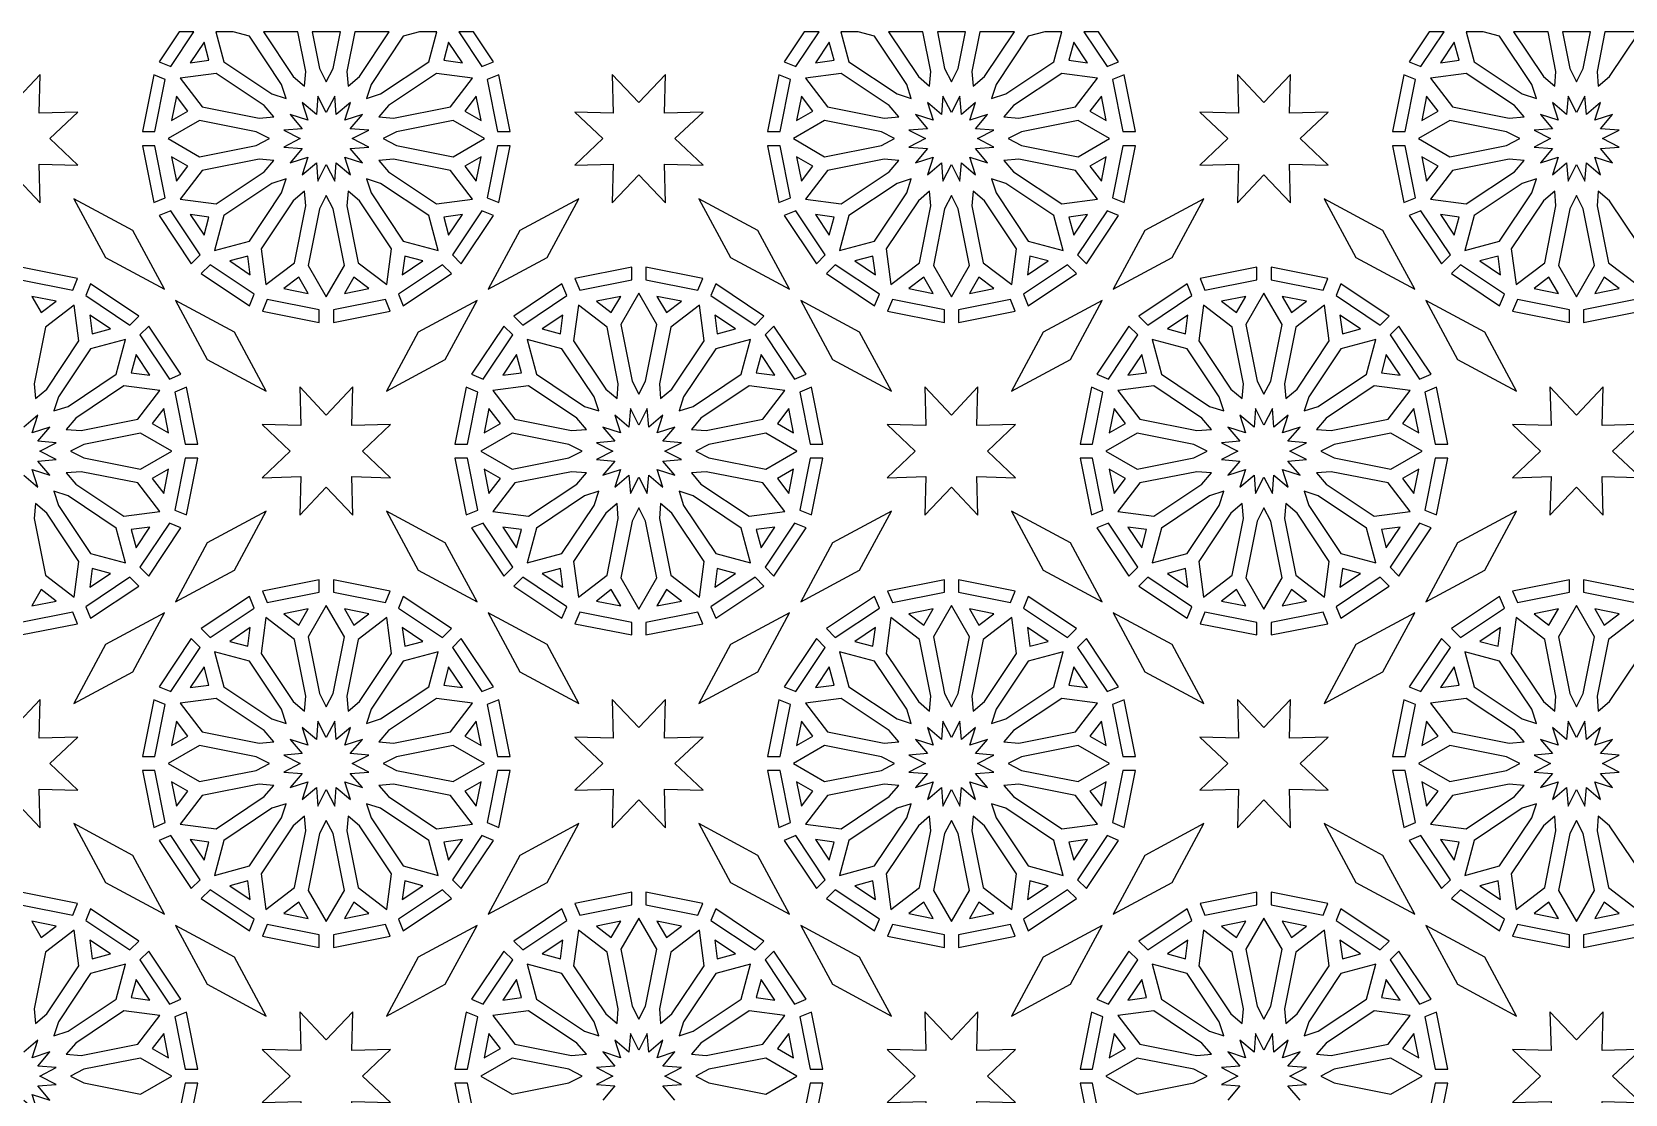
# Model space of a CAD drawing. Header units: millimetres. Extents: x 5 to 1085, y 1055 to 2435.
# Drawn here: x 549.1 to 906, y 2020.9 to 2258.8 of the extents above; entities that cross this region are included whole.
import ezdxf

# ---------------------------------------------------------------- set-up
doc = ezdxf.new("R2010")
doc.units = ezdxf.units.MM
doc.layers.add('CUT', color=1, linetype='CONTINUOUS')

msp = doc.modelspace()

# ---------------------------------------------------------------- linework, layer by layer
at = {"layer": 'CUT'}
for points in [[(582.104, 2258.85), (577.623, 2252.143), (580.223, 2251.066), (585.425, 2258.85)], [(590.338, 2258.85), (592.134, 2252.148), (602.911, 2244.947), (606.073, 2243.927), (605.053, 2247.089), (597.852, 2257.866), (594.18, 2258.85)], [(600.983, 2258.85), (607.673, 2248.838), (610.203, 2246.687), (610.471, 2249.998), (608.71, 2258.85)], [(611.921, 2258.85), (613.561, 2250.613), (615.075, 2247.656), (616.589, 2250.613), (618.229, 2258.85)], [(621.44, 2258.85), (619.679, 2249.998), (619.947, 2246.687), (622.477, 2248.838), (629.167, 2258.85)], [(635.97, 2258.85), (632.298, 2257.866), (625.097, 2247.089), (624.077, 2243.927), (627.239, 2244.947), (638.016, 2252.148), (639.812, 2258.85)], [(644.725, 2258.85), (649.927, 2251.066), (652.527, 2252.143), (648.046, 2258.85)], [(722.104, 2258.85), (717.623, 2252.143), (720.223, 2251.066), (725.425, 2258.85)], [(730.338, 2258.85), (732.134, 2252.148), (742.911, 2244.947), (746.073, 2243.927), (745.053, 2247.089), (737.852, 2257.866), (734.18, 2258.85)], [(740.983, 2258.85), (747.673, 2248.838), (750.203, 2246.687), (750.471, 2249.998), (748.71, 2258.85)], [(751.921, 2258.85), (753.561, 2250.613), (755.075, 2247.656), (756.589, 2250.613), (758.229, 2258.85)], [(761.44, 2258.85), (759.679, 2249.998), (759.947, 2246.687), (762.477, 2248.838), (769.167, 2258.85)], [(775.97, 2258.85), (772.298, 2257.866), (765.097, 2247.089), (764.077, 2243.927), (767.239, 2244.947), (778.016, 2252.148), (779.812, 2258.85)], [(784.725, 2258.85), (789.927, 2251.066), (792.527, 2252.143), (788.046, 2258.85)], [(862.104, 2258.85), (857.623, 2252.143), (860.223, 2251.066), (865.425, 2258.85)], [(870.338, 2258.85), (872.134, 2252.148), (882.911, 2244.947), (886.073, 2243.927), (885.053, 2247.089), (877.852, 2257.866), (874.18, 2258.85)], [(880.983, 2258.85), (887.673, 2248.838), (890.203, 2246.687), (890.471, 2249.998), (888.71, 2258.85)], [(891.921, 2258.85), (893.561, 2250.613), (895.075, 2247.656), (896.589, 2250.613), (898.229, 2258.85)], [(909, 2258.85), (901.44, 2258.85), (899.679, 2249.998), (899.947, 2246.687), (902.477, 2248.838), (909, 2258.6)], [(584.599, 2251.945), (588.779, 2252.495), (587.688, 2256.568)], [(642.462, 2256.568), (641.371, 2252.495), (645.551, 2251.945)], [(724.599, 2251.945), (728.779, 2252.495), (727.688, 2256.568)], [(782.462, 2256.568), (781.371, 2252.495), (785.551, 2251.945)], [(864.599, 2251.945), (868.779, 2252.495), (867.688, 2256.568)], [(539.124, 2249.292), (539.357, 2240.643), (530.708, 2240.876), (536.989, 2234.925), (530.708, 2228.974), (539.357, 2229.207), (539.124, 2220.558), (545.075, 2226.839), (551.026, 2220.558), (550.793, 2229.207), (559.442, 2228.974), (553.161, 2234.925), (559.442, 2240.876), (550.793, 2240.643), (551.026, 2249.292), (545.075, 2243.011)], [(576.418, 2249.233), (573.884, 2236.5), (576.699, 2236.5), (579.017, 2248.155)], [(601.162, 2242.327), (590.384, 2249.529), (582.367, 2248.474), (587.289, 2242.058), (600.002, 2239.529), (603.313, 2239.797)], [(626.837, 2239.797), (630.148, 2239.529), (642.861, 2242.058), (647.783, 2248.474), (639.766, 2249.529), (628.988, 2242.327)], [(651.133, 2248.155), (653.451, 2236.5), (656.266, 2236.5), (653.732, 2249.233)], [(685.075, 2243.011), (679.124, 2249.292), (679.357, 2240.643), (670.708, 2240.876), (676.989, 2234.925), (670.708, 2228.974), (679.357, 2229.207), (679.124, 2220.558), (685.075, 2226.839), (691.026, 2220.558), (690.793, 2229.207), (699.442, 2228.974), (693.161, 2234.925), (699.442, 2240.876), (690.793, 2240.643), (691.026, 2249.292)], [(716.418, 2249.233), (713.884, 2236.5), (716.699, 2236.5), (719.017, 2248.155)], [(741.162, 2242.327), (730.384, 2249.529), (722.367, 2248.474), (727.289, 2242.058), (740.002, 2239.529), (743.313, 2239.797)], [(766.837, 2239.797), (770.148, 2239.529), (782.861, 2242.058), (787.783, 2248.474), (779.766, 2249.529), (768.988, 2242.327)], [(791.133, 2248.155), (793.451, 2236.5), (796.266, 2236.5), (793.732, 2249.233)], [(825.075, 2243.011), (819.124, 2249.292), (819.357, 2240.643), (810.708, 2240.876), (816.989, 2234.925), (810.708, 2228.974), (819.357, 2229.207), (819.124, 2220.558), (825.075, 2226.839), (831.026, 2220.558), (830.793, 2229.207), (839.442, 2228.974), (833.161, 2234.925), (839.442, 2240.876), (830.793, 2240.643), (831.026, 2249.292)], [(856.418, 2249.233), (853.884, 2236.5), (856.699, 2236.5), (859.017, 2248.155)], [(881.162, 2242.327), (870.384, 2249.529), (862.367, 2248.474), (867.289, 2242.058), (880.002, 2239.529), (883.313, 2239.797)], [(580.406, 2238.987), (584.057, 2241.095), (581.49, 2244.44)], [(615.075, 2240.749), (613.182, 2244.443), (612.847, 2240.305), (609.683, 2242.994), (610.957, 2239.043), (607.006, 2240.317), (609.695, 2237.153), (605.557, 2236.818), (609.251, 2234.925), (605.557, 2233.032), (609.695, 2232.697), (607.006, 2229.533), (610.957, 2230.807), (609.683, 2226.856), (612.847, 2229.545), (613.182, 2225.407), (615.075, 2229.101), (616.968, 2225.407), (617.303, 2229.545), (620.467, 2226.856), (619.193, 2230.807), (623.144, 2229.533), (620.455, 2232.697), (624.593, 2233.032), (620.899, 2234.925), (624.593, 2236.818), (620.455, 2237.153), (623.144, 2240.317), (619.193, 2239.043), (620.467, 2242.994), (617.303, 2240.305), (616.968, 2244.443)], [(648.66, 2244.44), (646.093, 2241.095), (649.744, 2238.987)], [(720.406, 2238.987), (724.057, 2241.095), (721.49, 2244.44)], [(755.075, 2240.749), (753.182, 2244.443), (752.847, 2240.305), (749.683, 2242.994), (750.957, 2239.043), (747.006, 2240.317), (749.695, 2237.153), (745.557, 2236.818), (749.251, 2234.925), (745.557, 2233.032), (749.695, 2232.697), (747.006, 2229.533), (750.957, 2230.807), (749.683, 2226.856), (752.847, 2229.545), (753.182, 2225.407), (755.075, 2229.101), (756.968, 2225.407), (757.303, 2229.545), (760.467, 2226.856), (759.193, 2230.807), (763.144, 2229.533), (760.455, 2232.697), (764.593, 2233.032), (760.899, 2234.925), (764.593, 2236.818), (760.455, 2237.153), (763.144, 2240.317), (759.193, 2239.043), (760.467, 2242.994), (757.303, 2240.305), (756.968, 2244.443)], [(788.66, 2244.44), (786.093, 2241.095), (789.744, 2238.987)], [(860.406, 2238.987), (864.057, 2241.095), (861.49, 2244.44)], [(895.075, 2240.749), (893.182, 2244.443), (892.847, 2240.305), (889.683, 2242.994), (890.957, 2239.043), (887.006, 2240.317), (889.695, 2237.153), (885.557, 2236.818), (889.251, 2234.925), (885.557, 2233.032), (889.695, 2232.697), (887.006, 2229.533), (890.957, 2230.807), (889.683, 2226.856), (892.847, 2229.545), (893.182, 2225.407), (895.075, 2229.101), (896.968, 2225.407), (897.303, 2229.545), (900.467, 2226.856), (899.193, 2230.807), (903.144, 2229.533), (900.455, 2232.697), (904.593, 2233.032), (900.899, 2234.925), (904.593, 2236.818), (900.455, 2237.153), (903.144, 2240.317), (899.193, 2239.043), (900.467, 2242.994), (897.303, 2240.305), (896.968, 2244.443)], [(599.387, 2236.439), (586.675, 2238.968), (579.671, 2234.925), (586.675, 2230.882), (599.387, 2233.411), (602.344, 2234.925)], [(630.763, 2233.411), (643.475, 2230.882), (650.479, 2234.925), (643.475, 2238.968), (630.763, 2236.439), (627.806, 2234.925)], [(739.387, 2236.439), (726.675, 2238.968), (719.671, 2234.925), (726.675, 2230.882), (739.387, 2233.411), (742.344, 2234.925)], [(770.763, 2233.411), (783.475, 2230.882), (790.479, 2234.925), (783.475, 2238.968), (770.763, 2236.439), (767.806, 2234.925)], [(879.387, 2236.439), (866.675, 2238.968), (859.671, 2234.925), (866.675, 2230.882), (879.387, 2233.411), (882.344, 2234.925)], [(573.884, 2233.35), (576.418, 2220.617), (579.017, 2221.695), (576.699, 2233.35)], [(581.49, 2225.41), (584.057, 2228.755), (580.406, 2230.863)], [(600.002, 2230.321), (587.289, 2227.792), (582.367, 2221.376), (590.384, 2220.321), (601.162, 2227.523), (603.313, 2230.053)], [(628.988, 2227.523), (639.766, 2220.321), (647.783, 2221.376), (642.861, 2227.792), (630.148, 2230.321), (626.837, 2230.053)], [(648.66, 2225.41), (649.744, 2230.863), (646.093, 2228.755)], [(653.451, 2233.35), (651.133, 2221.695), (653.732, 2220.617), (656.266, 2233.35)], [(713.884, 2233.35), (716.418, 2220.617), (719.017, 2221.695), (716.699, 2233.35)], [(721.49, 2225.41), (724.057, 2228.755), (720.406, 2230.863)], [(740.002, 2230.321), (727.289, 2227.792), (722.367, 2221.376), (730.384, 2220.321), (741.162, 2227.523), (743.313, 2230.053)], [(768.988, 2227.523), (779.766, 2220.321), (787.783, 2221.376), (782.861, 2227.792), (770.148, 2230.321), (766.837, 2230.053)], [(788.66, 2225.41), (789.744, 2230.863), (786.093, 2228.755)], [(793.451, 2233.35), (791.133, 2221.695), (793.732, 2220.617), (796.266, 2233.35)], [(853.884, 2233.35), (856.418, 2220.617), (859.017, 2221.695), (856.699, 2233.35)], [(861.49, 2225.41), (864.057, 2228.755), (860.406, 2230.863)], [(880.002, 2230.321), (867.289, 2227.792), (862.367, 2221.376), (870.384, 2220.321), (881.162, 2227.523), (883.313, 2230.053)], [(602.911, 2224.903), (592.134, 2217.702), (590.041, 2209.891), (597.852, 2211.984), (605.053, 2222.761), (606.073, 2225.923)], [(607.673, 2221.012), (600.471, 2210.234), (601.526, 2202.217), (607.942, 2207.139), (610.471, 2219.852), (610.203, 2223.163)], [(619.679, 2219.852), (622.208, 2207.139), (628.624, 2202.217), (629.679, 2210.234), (622.477, 2221.012), (619.947, 2223.163)], [(625.097, 2222.761), (632.298, 2211.984), (640.109, 2209.891), (638.016, 2217.702), (627.239, 2224.903), (624.077, 2225.923)], [(742.911, 2224.903), (732.134, 2217.702), (730.041, 2209.891), (737.852, 2211.984), (745.053, 2222.761), (746.073, 2225.923)], [(747.673, 2221.012), (740.471, 2210.234), (741.526, 2202.217), (747.942, 2207.139), (750.471, 2219.852), (750.203, 2223.163)], [(759.679, 2219.852), (762.208, 2207.139), (768.624, 2202.217), (769.679, 2210.234), (762.477, 2221.012), (759.947, 2223.163)], [(765.097, 2222.761), (772.298, 2211.984), (780.109, 2209.891), (778.016, 2217.702), (767.239, 2224.903), (764.077, 2225.923)], [(882.911, 2224.903), (872.134, 2217.702), (870.041, 2209.891), (877.852, 2211.984), (885.053, 2222.761), (886.073, 2225.923)], [(887.673, 2221.012), (880.471, 2210.234), (881.526, 2202.217), (887.942, 2207.139), (890.471, 2219.852), (890.203, 2223.163)], [(909, 2211.25), (902.477, 2221.012), (899.947, 2223.163), (899.679, 2219.852), (902.208, 2207.139), (908.624, 2202.217), (909, 2205.077)], [(578.829, 2201.171), (571.724, 2214.369), (558.526, 2221.474), (565.631, 2208.276)], [(613.561, 2219.237), (611.032, 2206.525), (615.075, 2199.521), (619.118, 2206.525), (616.589, 2219.237), (615.075, 2222.194)], [(651.321, 2201.171), (664.519, 2208.276), (671.624, 2221.474), (658.426, 2214.369)], [(718.829, 2201.171), (711.724, 2214.369), (698.526, 2221.474), (705.631, 2208.276)], [(753.561, 2219.237), (751.032, 2206.525), (755.075, 2199.521), (759.118, 2206.525), (756.589, 2219.237), (755.075, 2222.194)], [(791.321, 2201.171), (804.519, 2208.276), (811.624, 2221.474), (798.426, 2214.369)], [(858.829, 2201.171), (851.724, 2214.369), (838.526, 2221.474), (845.631, 2208.276)], [(893.561, 2219.237), (891.032, 2206.525), (895.075, 2199.521), (899.118, 2206.525), (896.589, 2219.237), (895.075, 2222.194)], [(577.623, 2217.707), (584.836, 2206.913), (586.825, 2208.903), (580.223, 2218.784)], [(587.688, 2213.282), (588.779, 2217.355), (584.599, 2217.905)], [(642.462, 2213.282), (645.551, 2217.905), (641.371, 2217.355)], [(649.927, 2218.784), (643.325, 2208.903), (645.314, 2206.913), (652.527, 2217.707)], [(717.623, 2217.707), (724.836, 2206.913), (726.825, 2208.903), (720.223, 2218.784)], [(727.688, 2213.282), (728.779, 2217.355), (724.599, 2217.905)], [(782.462, 2213.282), (785.551, 2217.905), (781.371, 2217.355)], [(789.927, 2218.784), (783.325, 2208.903), (785.314, 2206.913), (792.527, 2217.707)], [(857.623, 2217.707), (864.836, 2206.913), (866.825, 2208.903), (860.223, 2218.784)], [(867.688, 2213.282), (868.779, 2217.355), (864.599, 2217.905)], [(546.65, 2203.301), (558.305, 2200.983), (559.383, 2203.582), (546.65, 2206.116)], [(587.063, 2204.686), (597.857, 2197.473), (598.934, 2200.073), (589.053, 2206.675)], [(598.055, 2204.449), (597.505, 2208.629), (593.432, 2207.538)], [(641.097, 2206.675), (631.216, 2200.073), (632.293, 2197.473), (643.087, 2204.686)], [(632.095, 2204.449), (636.718, 2207.538), (632.645, 2208.629)], [(671.845, 2200.983), (683.5, 2203.301), (683.5, 2206.116), (670.767, 2203.582)], [(686.65, 2203.301), (698.305, 2200.983), (699.383, 2203.582), (686.65, 2206.116)], [(727.063, 2204.686), (737.857, 2197.473), (738.934, 2200.073), (729.053, 2206.675)], [(738.055, 2204.449), (737.505, 2208.629), (733.432, 2207.538)], [(781.097, 2206.675), (771.216, 2200.073), (772.293, 2197.473), (783.087, 2204.686)], [(772.095, 2204.449), (776.718, 2207.538), (772.645, 2208.629)], [(811.845, 2200.983), (823.5, 2203.301), (823.5, 2206.116), (810.767, 2203.582)], [(826.65, 2203.301), (838.305, 2200.983), (839.383, 2203.582), (826.65, 2206.116)], [(867.063, 2204.686), (877.857, 2197.473), (878.934, 2200.073), (869.053, 2206.675)], [(878.055, 2204.449), (877.505, 2208.629), (873.432, 2207.538)], [(561.216, 2199.777), (571.097, 2193.175), (573.087, 2195.164), (562.293, 2202.377)], [(605.56, 2201.34), (611.013, 2200.256), (608.905, 2203.907)], [(619.137, 2200.256), (624.59, 2201.34), (621.245, 2203.907)], [(659.053, 2193.175), (668.934, 2199.777), (667.857, 2202.377), (657.063, 2195.164)], [(701.216, 2199.777), (711.097, 2193.175), (713.087, 2195.164), (702.293, 2202.377)], [(745.56, 2201.34), (751.013, 2200.256), (748.905, 2203.907)], [(759.137, 2200.256), (764.59, 2201.34), (761.245, 2203.907)], [(799.053, 2193.175), (808.934, 2199.777), (807.857, 2202.377), (797.063, 2195.164)], [(841.216, 2199.777), (851.097, 2193.175), (853.087, 2195.164), (842.293, 2202.377)], [(885.56, 2201.34), (891.013, 2200.256), (888.905, 2203.907)], [(899.137, 2200.256), (904.59, 2201.34), (901.245, 2203.907)], [(549.137, 2199.594), (551.245, 2195.943), (554.59, 2198.51)], [(581.321, 2198.679), (588.426, 2185.481), (601.624, 2178.376), (594.519, 2191.574)], [(600.767, 2196.268), (613.5, 2193.734), (613.5, 2196.549), (601.845, 2198.867)], [(616.65, 2193.734), (629.383, 2196.268), (628.305, 2198.867), (616.65, 2196.549)], [(648.829, 2198.679), (635.631, 2191.574), (628.526, 2178.376), (641.724, 2185.481)], [(675.56, 2198.51), (678.905, 2195.943), (681.013, 2199.594)], [(686.589, 2180.613), (689.118, 2193.325), (685.075, 2200.329), (681.032, 2193.325), (683.561, 2180.613), (685.075, 2177.656)], [(689.137, 2199.594), (691.245, 2195.943), (694.59, 2198.51)], [(721.321, 2198.679), (728.426, 2185.481), (741.624, 2178.376), (734.519, 2191.574)], [(740.767, 2196.268), (753.5, 2193.734), (753.5, 2196.549), (741.845, 2198.867)], [(756.65, 2193.734), (769.383, 2196.268), (768.305, 2198.867), (756.65, 2196.549)], [(788.829, 2198.679), (775.631, 2191.574), (768.526, 2178.376), (781.724, 2185.481)], [(815.56, 2198.51), (818.905, 2195.943), (821.013, 2199.594)], [(826.589, 2180.613), (829.118, 2193.325), (825.075, 2200.329), (821.032, 2193.325), (823.561, 2180.613), (825.075, 2177.656)], [(829.137, 2199.594), (831.245, 2195.943), (834.59, 2198.51)], [(861.321, 2198.679), (868.426, 2185.481), (881.624, 2178.376), (874.519, 2191.574)], [(880.767, 2196.268), (893.5, 2193.734), (893.5, 2196.549), (881.845, 2198.867)], [(909, 2197.191), (908.305, 2198.867), (896.65, 2196.549), (896.65, 2193.734), (909, 2196.192)], [(552.477, 2178.838), (559.679, 2189.616), (558.624, 2197.633), (552.208, 2192.711), (549.679, 2179.998), (549.947, 2176.687)], [(562.095, 2195.401), (562.645, 2191.221), (566.718, 2192.312)], [(663.432, 2192.312), (667.505, 2191.221), (668.055, 2195.401)], [(680.471, 2179.998), (677.942, 2192.711), (671.526, 2197.633), (670.471, 2189.616), (677.673, 2178.838), (680.203, 2176.687)], [(692.477, 2178.838), (699.679, 2189.616), (698.624, 2197.633), (692.208, 2192.711), (689.679, 2179.998), (689.947, 2176.687)], [(702.095, 2195.401), (702.645, 2191.221), (706.718, 2192.312)], [(803.432, 2192.312), (807.505, 2191.221), (808.055, 2195.401)], [(820.471, 2179.998), (817.942, 2192.711), (811.526, 2197.633), (810.471, 2189.616), (817.673, 2178.838), (820.203, 2176.687)], [(832.477, 2178.838), (839.679, 2189.616), (838.624, 2197.633), (832.208, 2192.711), (829.679, 2179.998), (829.947, 2176.687)], [(842.095, 2195.401), (842.645, 2191.221), (846.718, 2192.312)], [(573.325, 2190.947), (579.927, 2181.066), (582.527, 2182.143), (575.314, 2192.937)], [(650.223, 2181.066), (656.825, 2190.947), (654.836, 2192.937), (647.623, 2182.143)], [(713.325, 2190.947), (719.927, 2181.066), (722.527, 2182.143), (715.314, 2192.937)], [(790.223, 2181.066), (796.825, 2190.947), (794.836, 2192.937), (787.623, 2182.143)], [(853.325, 2190.947), (859.927, 2181.066), (862.527, 2182.143), (855.314, 2192.937)], [(557.239, 2174.947), (568.016, 2182.148), (570.109, 2189.959), (562.298, 2187.866), (555.097, 2177.089), (554.077, 2173.927)], [(675.053, 2177.089), (667.852, 2187.866), (660.041, 2189.959), (662.134, 2182.148), (672.911, 2174.947), (676.073, 2173.927)], [(697.239, 2174.947), (708.016, 2182.148), (710.109, 2189.959), (702.298, 2187.866), (695.097, 2177.089), (694.077, 2173.927)], [(815.053, 2177.089), (807.852, 2187.866), (800.041, 2189.959), (802.134, 2182.148), (812.911, 2174.947), (816.073, 2173.927)], [(837.239, 2174.947), (848.016, 2182.148), (850.109, 2189.959), (842.298, 2187.866), (835.097, 2177.089), (834.077, 2173.927)], [(572.462, 2186.568), (571.371, 2182.495), (575.551, 2181.945)], [(654.599, 2181.945), (658.779, 2182.495), (657.688, 2186.568)], [(712.462, 2186.568), (711.371, 2182.495), (715.551, 2181.945)], [(794.599, 2181.945), (798.779, 2182.495), (797.688, 2186.568)], [(852.462, 2186.568), (851.371, 2182.495), (855.551, 2181.945)], [(556.837, 2169.797), (560.148, 2169.529), (572.861, 2172.058), (577.783, 2178.474), (569.766, 2179.529), (558.988, 2172.327)], [(581.133, 2178.155), (583.451, 2166.5), (586.266, 2166.5), (583.732, 2179.233)], [(615.075, 2173.011), (609.124, 2179.292), (609.357, 2170.643), (600.708, 2170.876), (606.989, 2164.925), (600.708, 2158.974), (609.357, 2159.207), (609.124, 2150.558), (615.075, 2156.839), (621.026, 2150.558), (620.793, 2159.207), (629.442, 2158.974), (623.161, 2164.925), (629.442, 2170.876), (620.793, 2170.643), (621.026, 2179.292)], [(646.418, 2179.233), (643.884, 2166.5), (646.699, 2166.5), (649.017, 2178.155)], [(671.162, 2172.327), (660.384, 2179.529), (652.367, 2178.474), (657.289, 2172.058), (670.002, 2169.529), (673.313, 2169.797)], [(696.837, 2169.797), (700.148, 2169.529), (712.861, 2172.058), (717.783, 2178.474), (709.766, 2179.529), (698.988, 2172.327)], [(721.133, 2178.155), (723.451, 2166.5), (726.266, 2166.5), (723.732, 2179.233)], [(755.075, 2173.011), (749.124, 2179.292), (749.357, 2170.643), (740.708, 2170.876), (746.989, 2164.925), (740.708, 2158.974), (749.357, 2159.207), (749.124, 2150.558), (755.075, 2156.839), (761.026, 2150.558), (760.793, 2159.207), (769.442, 2158.974), (763.161, 2164.925), (769.442, 2170.876), (760.793, 2170.643), (761.026, 2179.292)], [(786.418, 2179.233), (783.884, 2166.5), (786.699, 2166.5), (789.017, 2178.155)], [(811.162, 2172.327), (800.384, 2179.529), (792.367, 2178.474), (797.289, 2172.058), (810.002, 2169.529), (813.313, 2169.797)], [(836.837, 2169.797), (840.148, 2169.529), (852.861, 2172.058), (857.783, 2178.474), (849.766, 2179.529), (838.988, 2172.327)], [(861.133, 2178.155), (863.451, 2166.5), (866.266, 2166.5), (863.732, 2179.233)], [(909, 2170.864), (900.793, 2170.643), (901.026, 2179.292), (895.075, 2173.011), (889.124, 2179.292), (889.357, 2170.643), (880.708, 2170.876), (886.989, 2164.925), (880.708, 2158.974), (889.357, 2159.207), (889.124, 2150.558), (895.075, 2156.839), (901.026, 2150.558), (900.793, 2159.207), (909, 2158.986), (909, 2159.393), (903.161, 2164.925), (909, 2170.457)], [(578.66, 2174.44), (576.093, 2171.095), (579.744, 2168.987)], [(650.406, 2168.987), (654.057, 2171.095), (651.49, 2174.44)], [(685.075, 2170.749), (683.182, 2174.443), (682.847, 2170.305), (679.683, 2172.994), (680.957, 2169.043), (677.006, 2170.317), (679.695, 2167.153), (675.557, 2166.818), (679.251, 2164.925), (675.557, 2163.032), (679.695, 2162.697), (677.006, 2159.533), (680.957, 2160.807), (679.683, 2156.856), (682.847, 2159.545), (683.182, 2155.407), (685.075, 2159.101), (686.968, 2155.407), (687.303, 2159.545), (690.467, 2156.856), (689.193, 2160.807), (693.144, 2159.533), (690.455, 2162.697), (694.593, 2163.032), (690.899, 2164.925), (694.593, 2166.818), (690.455, 2167.153), (693.144, 2170.317), (689.193, 2169.043), (690.467, 2172.994), (687.303, 2170.305), (686.968, 2174.443)], [(718.66, 2174.44), (716.093, 2171.095), (719.744, 2168.987)], [(790.406, 2168.987), (794.057, 2171.095), (791.49, 2174.44)], [(825.075, 2170.749), (823.182, 2174.443), (822.847, 2170.305), (819.683, 2172.994), (820.957, 2169.043), (817.006, 2170.317), (819.695, 2167.153), (815.557, 2166.818), (819.251, 2164.925), (815.557, 2163.032), (819.695, 2162.697), (817.006, 2159.533), (820.957, 2160.807), (819.683, 2156.856), (822.847, 2159.545), (823.182, 2155.407), (825.075, 2159.101), (826.968, 2155.407), (827.303, 2159.545), (830.467, 2156.856), (829.193, 2160.807), (833.144, 2159.533), (830.455, 2162.697), (834.593, 2163.032), (830.899, 2164.925), (834.593, 2166.818), (830.455, 2167.153), (833.144, 2170.317), (829.193, 2169.043), (830.467, 2172.994), (827.303, 2170.305), (826.968, 2174.443)], [(858.66, 2174.44), (856.093, 2171.095), (859.744, 2168.987)], [(560.763, 2163.411), (573.475, 2160.882), (580.479, 2164.925), (573.475, 2168.968), (560.763, 2166.439), (557.806, 2164.925)], [(669.387, 2166.439), (656.675, 2168.968), (649.671, 2164.925), (656.675, 2160.882), (669.387, 2163.411), (672.344, 2164.925)], [(700.763, 2163.411), (713.475, 2160.882), (720.479, 2164.925), (713.475, 2168.968), (700.763, 2166.439), (697.806, 2164.925)], [(809.387, 2166.439), (796.675, 2168.968), (789.671, 2164.925), (796.675, 2160.882), (809.387, 2163.411), (812.344, 2164.925)], [(840.763, 2163.411), (853.475, 2160.882), (860.479, 2164.925), (853.475, 2168.968), (840.763, 2166.439), (837.806, 2164.925)], [(583.451, 2163.35), (581.133, 2151.695), (583.732, 2150.617), (586.266, 2163.35)], [(643.884, 2163.35), (646.418, 2150.617), (649.017, 2151.695), (646.699, 2163.35)], [(723.451, 2163.35), (721.133, 2151.695), (723.732, 2150.617), (726.266, 2163.35)], [(783.884, 2163.35), (786.418, 2150.617), (789.017, 2151.695), (786.699, 2163.35)], [(863.451, 2163.35), (861.133, 2151.695), (863.732, 2150.617), (866.266, 2163.35)], [(558.988, 2157.523), (569.766, 2150.321), (577.783, 2151.376), (572.861, 2157.792), (560.148, 2160.321), (556.837, 2160.053)], [(578.66, 2155.41), (579.744, 2160.863), (576.093, 2158.755)], [(651.49, 2155.41), (654.057, 2158.755), (650.406, 2160.863)], [(670.002, 2160.321), (657.289, 2157.792), (652.367, 2151.376), (660.384, 2150.321), (671.162, 2157.523), (673.313, 2160.053)], [(698.988, 2157.523), (709.766, 2150.321), (717.783, 2151.376), (712.861, 2157.792), (700.148, 2160.321), (696.837, 2160.053)], [(718.66, 2155.41), (719.744, 2160.863), (716.093, 2158.755)], [(791.49, 2155.41), (794.057, 2158.755), (790.406, 2160.863)], [(810.002, 2160.321), (797.289, 2157.792), (792.367, 2151.376), (800.384, 2150.321), (811.162, 2157.523), (813.313, 2160.053)], [(838.988, 2157.523), (849.766, 2150.321), (857.783, 2151.376), (852.861, 2157.792), (840.148, 2160.321), (836.837, 2160.053)], [(858.66, 2155.41), (859.744, 2160.863), (856.093, 2158.755)], [(555.097, 2152.761), (562.298, 2141.984), (570.109, 2139.891), (568.016, 2147.702), (557.239, 2154.903), (554.077, 2155.923)], [(672.911, 2154.903), (662.134, 2147.702), (660.041, 2139.891), (667.852, 2141.984), (675.053, 2152.761), (676.073, 2155.923)], [(695.097, 2152.761), (702.298, 2141.984), (710.109, 2139.891), (708.016, 2147.702), (697.239, 2154.903), (694.077, 2155.923)], [(812.911, 2154.903), (802.134, 2147.702), (800.041, 2139.891), (807.852, 2141.984), (815.053, 2152.761), (816.073, 2155.923)], [(835.097, 2152.761), (842.298, 2141.984), (850.109, 2139.891), (848.016, 2147.702), (837.239, 2154.903), (834.077, 2155.923)], [(549.679, 2149.852), (552.208, 2137.139), (558.624, 2132.217), (559.679, 2140.234), (552.477, 2151.012), (549.947, 2153.163)], [(677.673, 2151.012), (670.471, 2140.234), (671.526, 2132.217), (677.942, 2137.139), (680.471, 2149.852), (680.203, 2153.163)], [(683.561, 2149.237), (681.032, 2136.525), (685.075, 2129.521), (689.118, 2136.525), (686.589, 2149.237), (685.075, 2152.194)], [(689.679, 2149.852), (692.208, 2137.139), (698.624, 2132.217), (699.679, 2140.234), (692.477, 2151.012), (689.947, 2153.163)], [(817.673, 2151.012), (810.471, 2140.234), (811.526, 2132.217), (817.942, 2137.139), (820.471, 2149.852), (820.203, 2153.163)], [(823.561, 2149.237), (821.032, 2136.525), (825.075, 2129.521), (829.118, 2136.525), (826.589, 2149.237), (825.075, 2152.194)], [(829.679, 2149.852), (832.208, 2137.139), (838.624, 2132.217), (839.679, 2140.234), (832.477, 2151.012), (829.947, 2153.163)], [(579.927, 2148.784), (573.325, 2138.903), (575.314, 2136.913), (582.527, 2147.707)], [(581.321, 2131.171), (594.519, 2138.276), (601.624, 2151.474), (588.426, 2144.369)], [(648.829, 2131.171), (641.724, 2144.369), (628.526, 2151.474), (635.631, 2138.276)], [(647.623, 2147.707), (654.836, 2136.913), (656.825, 2138.903), (650.223, 2148.784)], [(719.927, 2148.784), (713.325, 2138.903), (715.314, 2136.913), (722.527, 2147.707)], [(721.321, 2131.171), (734.519, 2138.276), (741.624, 2151.474), (728.426, 2144.369)], [(788.829, 2131.171), (781.724, 2144.369), (768.526, 2151.474), (775.631, 2138.276)], [(787.623, 2147.707), (794.836, 2136.913), (796.825, 2138.903), (790.223, 2148.784)], [(859.927, 2148.784), (853.325, 2138.903), (855.314, 2136.913), (862.527, 2147.707)], [(861.321, 2131.171), (874.519, 2138.276), (881.624, 2151.474), (868.426, 2144.369)], [(572.462, 2143.282), (575.551, 2147.905), (571.371, 2147.355)], [(657.688, 2143.282), (658.779, 2147.355), (654.599, 2147.905)], [(712.462, 2143.282), (715.551, 2147.905), (711.371, 2147.355)], [(797.688, 2143.282), (798.779, 2147.355), (794.599, 2147.905)], [(852.462, 2143.282), (855.551, 2147.905), (851.371, 2147.355)], [(562.095, 2134.449), (566.718, 2137.538), (562.645, 2138.629)], [(668.055, 2134.449), (667.505, 2138.629), (663.432, 2137.538)], [(702.095, 2134.449), (706.718, 2137.538), (702.645, 2138.629)], [(808.055, 2134.449), (807.505, 2138.629), (803.432, 2137.538)], [(842.095, 2134.449), (846.718, 2137.538), (842.645, 2138.629)], [(549.137, 2130.256), (554.59, 2131.34), (551.245, 2133.907)], [(571.097, 2136.675), (561.216, 2130.073), (562.293, 2127.473), (573.087, 2134.686)], [(601.845, 2130.983), (613.5, 2133.301), (613.5, 2136.116), (600.767, 2133.582)], [(616.65, 2133.301), (628.305, 2130.983), (629.383, 2133.582), (616.65, 2136.116)], [(657.063, 2134.686), (667.857, 2127.473), (668.934, 2130.073), (659.053, 2136.675)], [(675.56, 2131.34), (681.013, 2130.256), (678.905, 2133.907)], [(689.137, 2130.256), (694.59, 2131.34), (691.245, 2133.907)], [(711.097, 2136.675), (701.216, 2130.073), (702.293, 2127.473), (713.087, 2134.686)], [(741.845, 2130.983), (753.5, 2133.301), (753.5, 2136.116), (740.767, 2133.582)], [(756.65, 2133.301), (768.305, 2130.983), (769.383, 2133.582), (756.65, 2136.116)], [(797.063, 2134.686), (807.857, 2127.473), (808.934, 2130.073), (799.053, 2136.675)], [(815.56, 2131.34), (821.013, 2130.256), (818.905, 2133.907)], [(829.137, 2130.256), (834.59, 2131.34), (831.245, 2133.907)], [(851.097, 2136.675), (841.216, 2130.073), (842.293, 2127.473), (853.087, 2134.686)], [(881.845, 2130.983), (893.5, 2133.301), (893.5, 2136.116), (880.767, 2133.582)], [(909, 2133.658), (896.65, 2136.116), (896.65, 2133.301), (908.305, 2130.983), (909, 2132.659)], [(589.053, 2123.175), (598.934, 2129.777), (597.857, 2132.377), (587.063, 2125.164)], [(616.589, 2110.613), (619.118, 2123.325), (615.075, 2130.329), (611.032, 2123.325), (613.561, 2110.613), (615.075, 2107.656)], [(631.216, 2129.777), (641.097, 2123.175), (643.087, 2125.164), (632.293, 2132.377)], [(729.053, 2123.175), (738.934, 2129.777), (737.857, 2132.377), (727.063, 2125.164)], [(756.589, 2110.613), (759.118, 2123.325), (755.075, 2130.329), (751.032, 2123.325), (753.561, 2110.613), (755.075, 2107.656)], [(771.216, 2129.777), (781.097, 2123.175), (783.087, 2125.164), (772.293, 2132.377)], [(869.053, 2123.175), (878.934, 2129.777), (877.857, 2132.377), (867.063, 2125.164)], [(896.589, 2110.613), (899.118, 2123.325), (895.075, 2130.329), (891.032, 2123.325), (893.561, 2110.613), (895.075, 2107.656)], [(546.65, 2123.734), (559.383, 2126.268), (558.305, 2128.867), (546.65, 2126.549)], [(578.829, 2128.679), (565.631, 2121.574), (558.526, 2108.376), (571.724, 2115.481)], [(610.471, 2109.998), (607.942, 2122.711), (601.526, 2127.633), (600.471, 2119.616), (607.673, 2108.838), (610.203, 2106.687)], [(605.56, 2128.51), (608.905, 2125.943), (611.013, 2129.594)], [(619.137, 2129.594), (621.245, 2125.943), (624.59, 2128.51)], [(622.477, 2108.838), (629.679, 2119.616), (628.624, 2127.633), (622.208, 2122.711), (619.679, 2109.998), (619.947, 2106.687)], [(651.321, 2128.679), (658.426, 2115.481), (671.624, 2108.376), (664.519, 2121.574)], [(670.767, 2126.268), (683.5, 2123.734), (683.5, 2126.549), (671.845, 2128.867)], [(686.65, 2123.734), (699.383, 2126.268), (698.305, 2128.867), (686.65, 2126.549)], [(718.829, 2128.679), (705.631, 2121.574), (698.526, 2108.376), (711.724, 2115.481)], [(750.471, 2109.998), (747.942, 2122.711), (741.526, 2127.633), (740.471, 2119.616), (747.673, 2108.838), (750.203, 2106.687)], [(745.56, 2128.51), (748.905, 2125.943), (751.013, 2129.594)], [(759.137, 2129.594), (761.245, 2125.943), (764.59, 2128.51)], [(762.477, 2108.838), (769.679, 2119.616), (768.624, 2127.633), (762.208, 2122.711), (759.679, 2109.998), (759.947, 2106.687)], [(791.321, 2128.679), (798.426, 2115.481), (811.624, 2108.376), (804.519, 2121.574)], [(810.767, 2126.268), (823.5, 2123.734), (823.5, 2126.549), (811.845, 2128.867)], [(826.65, 2123.734), (839.383, 2126.268), (838.305, 2128.867), (826.65, 2126.549)], [(858.829, 2128.679), (845.631, 2121.574), (838.526, 2108.376), (851.724, 2115.481)], [(890.471, 2109.998), (887.942, 2122.711), (881.526, 2127.633), (880.471, 2119.616), (887.673, 2108.838), (890.203, 2106.687)], [(885.56, 2128.51), (888.905, 2125.943), (891.013, 2129.594)], [(899.137, 2129.594), (901.245, 2125.943), (904.59, 2128.51)], [(909, 2124.773), (908.624, 2127.633), (902.208, 2122.711), (899.679, 2109.998), (899.947, 2106.687), (902.477, 2108.838), (909, 2118.6)], [(593.432, 2122.312), (597.505, 2121.221), (598.055, 2125.401)], [(632.095, 2125.401), (632.645, 2121.221), (636.718, 2122.312)], [(733.432, 2122.312), (737.505, 2121.221), (738.055, 2125.401)], [(772.095, 2125.401), (772.645, 2121.221), (776.718, 2122.312)], [(873.432, 2122.312), (877.505, 2121.221), (878.055, 2125.401)], [(580.223, 2111.066), (586.825, 2120.947), (584.836, 2122.937), (577.623, 2112.143)], [(605.053, 2107.089), (597.852, 2117.866), (590.041, 2119.959), (592.134, 2112.148), (602.911, 2104.947), (606.073, 2103.927)], [(627.239, 2104.947), (638.016, 2112.148), (640.109, 2119.959), (632.298, 2117.866), (625.097, 2107.089), (624.077, 2103.927)], [(643.325, 2120.947), (649.927, 2111.066), (652.527, 2112.143), (645.314, 2122.937)], [(720.223, 2111.066), (726.825, 2120.947), (724.836, 2122.937), (717.623, 2112.143)], [(745.053, 2107.089), (737.852, 2117.866), (730.041, 2119.959), (732.134, 2112.148), (742.911, 2104.947), (746.073, 2103.927)], [(767.239, 2104.947), (778.016, 2112.148), (780.109, 2119.959), (772.298, 2117.866), (765.097, 2107.089), (764.077, 2103.927)], [(783.325, 2120.947), (789.927, 2111.066), (792.527, 2112.143), (785.314, 2122.937)], [(860.223, 2111.066), (866.825, 2120.947), (864.836, 2122.937), (857.623, 2112.143)], [(885.053, 2107.089), (877.852, 2117.866), (870.041, 2119.959), (872.134, 2112.148), (882.911, 2104.947), (886.073, 2103.927)], [(584.599, 2111.945), (588.779, 2112.495), (587.688, 2116.568)], [(642.462, 2116.568), (641.371, 2112.495), (645.551, 2111.945)], [(724.599, 2111.945), (728.779, 2112.495), (727.688, 2116.568)], [(782.462, 2116.568), (781.371, 2112.495), (785.551, 2111.945)], [(864.599, 2111.945), (868.779, 2112.495), (867.688, 2116.568)], [(539.124, 2109.292), (539.357, 2100.643), (530.708, 2100.876), (536.989, 2094.925), (530.708, 2088.974), (539.357, 2089.207), (539.124, 2080.558), (545.075, 2086.839), (551.026, 2080.558), (550.793, 2089.207), (559.442, 2088.974), (553.161, 2094.925), (559.442, 2100.876), (550.793, 2100.643), (551.026, 2109.292), (545.075, 2103.011)], [(576.418, 2109.233), (573.884, 2096.5), (576.699, 2096.5), (579.017, 2108.155)], [(601.162, 2102.327), (590.384, 2109.529), (582.367, 2108.474), (587.289, 2102.058), (600.002, 2099.529), (603.313, 2099.797)], [(626.837, 2099.797), (630.148, 2099.529), (642.861, 2102.058), (647.783, 2108.474), (639.766, 2109.529), (628.988, 2102.327)], [(651.133, 2108.155), (653.451, 2096.5), (656.266, 2096.5), (653.732, 2109.233)], [(685.075, 2103.011), (679.124, 2109.292), (679.357, 2100.643), (670.708, 2100.876), (676.989, 2094.925), (670.708, 2088.974), (679.357, 2089.207), (679.124, 2080.558), (685.075, 2086.839), (691.026, 2080.558), (690.793, 2089.207), (699.442, 2088.974), (693.161, 2094.925), (699.442, 2100.876), (690.793, 2100.643), (691.026, 2109.292)], [(716.418, 2109.233), (713.884, 2096.5), (716.699, 2096.5), (719.017, 2108.155)], [(741.162, 2102.327), (730.384, 2109.529), (722.367, 2108.474), (727.289, 2102.058), (740.002, 2099.529), (743.313, 2099.797)], [(766.837, 2099.797), (770.148, 2099.529), (782.861, 2102.058), (787.783, 2108.474), (779.766, 2109.529), (768.988, 2102.327)], [(791.133, 2108.155), (793.451, 2096.5), (796.266, 2096.5), (793.732, 2109.233)], [(825.075, 2103.011), (819.124, 2109.292), (819.357, 2100.643), (810.708, 2100.876), (816.989, 2094.925), (810.708, 2088.974), (819.357, 2089.207), (819.124, 2080.558), (825.075, 2086.839), (831.026, 2080.558), (830.793, 2089.207), (839.442, 2088.974), (833.161, 2094.925), (839.442, 2100.876), (830.793, 2100.643), (831.026, 2109.292)], [(856.418, 2109.233), (853.884, 2096.5), (856.699, 2096.5), (859.017, 2108.155)], [(881.162, 2102.327), (870.384, 2109.529), (862.367, 2108.474), (867.289, 2102.058), (880.002, 2099.529), (883.313, 2099.797)], [(580.406, 2098.987), (584.057, 2101.095), (581.49, 2104.44)], [(615.075, 2100.749), (613.182, 2104.443), (612.847, 2100.305), (609.683, 2102.994), (610.957, 2099.043), (607.006, 2100.317), (609.695, 2097.153), (605.557, 2096.818), (609.251, 2094.925), (605.557, 2093.032), (609.695, 2092.697), (607.006, 2089.533), (610.957, 2090.807), (609.683, 2086.856), (612.847, 2089.545), (613.182, 2085.407), (615.075, 2089.101), (616.968, 2085.407), (617.303, 2089.545), (620.467, 2086.856), (619.193, 2090.807), (623.144, 2089.533), (620.455, 2092.697), (624.593, 2093.032), (620.899, 2094.925), (624.593, 2096.818), (620.455, 2097.153), (623.144, 2100.317), (619.193, 2099.043), (620.467, 2102.994), (617.303, 2100.305), (616.968, 2104.443)], [(648.66, 2104.44), (646.093, 2101.095), (649.744, 2098.987)], [(720.406, 2098.987), (724.057, 2101.095), (721.49, 2104.44)], [(755.075, 2100.749), (753.182, 2104.443), (752.847, 2100.305), (749.683, 2102.994), (750.957, 2099.043), (747.006, 2100.317), (749.695, 2097.153), (745.557, 2096.818), (749.251, 2094.925), (745.557, 2093.032), (749.695, 2092.697), (747.006, 2089.533), (750.957, 2090.807), (749.683, 2086.856), (752.847, 2089.545), (753.182, 2085.407), (755.075, 2089.101), (756.968, 2085.407), (757.303, 2089.545), (760.467, 2086.856), (759.193, 2090.807), (763.144, 2089.533), (760.455, 2092.697), (764.593, 2093.032), (760.899, 2094.925), (764.593, 2096.818), (760.455, 2097.153), (763.144, 2100.317), (759.193, 2099.043), (760.467, 2102.994), (757.303, 2100.305), (756.968, 2104.443)], [(788.66, 2104.44), (786.093, 2101.095), (789.744, 2098.987)], [(860.406, 2098.987), (864.057, 2101.095), (861.49, 2104.44)], [(895.075, 2100.749), (893.182, 2104.443), (892.847, 2100.305), (889.683, 2102.994), (890.957, 2099.043), (887.006, 2100.317), (889.695, 2097.153), (885.557, 2096.818), (889.251, 2094.925), (885.557, 2093.032), (889.695, 2092.697), (887.006, 2089.533), (890.957, 2090.807), (889.683, 2086.856), (892.847, 2089.545), (893.182, 2085.407), (895.075, 2089.101), (896.968, 2085.407), (897.303, 2089.545), (900.467, 2086.856), (899.193, 2090.807), (903.144, 2089.533), (900.455, 2092.697), (904.593, 2093.032), (900.899, 2094.925), (904.593, 2096.818), (900.455, 2097.153), (903.144, 2100.317), (899.193, 2099.043), (900.467, 2102.994), (897.303, 2100.305), (896.968, 2104.443)], [(599.387, 2096.439), (586.675, 2098.968), (579.671, 2094.925), (586.675, 2090.882), (599.387, 2093.411), (602.344, 2094.925)], [(630.763, 2093.411), (643.475, 2090.882), (650.479, 2094.925), (643.475, 2098.968), (630.763, 2096.439), (627.806, 2094.925)], [(739.387, 2096.439), (726.675, 2098.968), (719.671, 2094.925), (726.675, 2090.882), (739.387, 2093.411), (742.344, 2094.925)], [(770.763, 2093.411), (783.475, 2090.882), (790.479, 2094.925), (783.475, 2098.968), (770.763, 2096.439), (767.806, 2094.925)], [(879.387, 2096.439), (866.675, 2098.968), (859.671, 2094.925), (866.675, 2090.882), (879.387, 2093.411), (882.344, 2094.925)], [(573.884, 2093.35), (576.418, 2080.617), (579.017, 2081.695), (576.699, 2093.35)], [(653.451, 2093.35), (651.133, 2081.695), (653.732, 2080.617), (656.266, 2093.35)], [(713.884, 2093.35), (716.418, 2080.617), (719.017, 2081.695), (716.699, 2093.35)], [(793.451, 2093.35), (791.133, 2081.695), (793.732, 2080.617), (796.266, 2093.35)], [(853.884, 2093.35), (856.418, 2080.617), (859.017, 2081.695), (856.699, 2093.35)], [(581.49, 2085.41), (584.057, 2088.755), (580.406, 2090.863)], [(600.002, 2090.321), (587.289, 2087.792), (582.367, 2081.376), (590.384, 2080.321), (601.162, 2087.523), (603.313, 2090.053)], [(628.988, 2087.523), (639.766, 2080.321), (647.783, 2081.376), (642.861, 2087.792), (630.148, 2090.321), (626.837, 2090.053)], [(648.66, 2085.41), (649.744, 2090.863), (646.093, 2088.755)], [(721.49, 2085.41), (724.057, 2088.755), (720.406, 2090.863)], [(740.002, 2090.321), (727.289, 2087.792), (722.367, 2081.376), (730.384, 2080.321), (741.162, 2087.523), (743.313, 2090.053)], [(768.988, 2087.523), (779.766, 2080.321), (787.783, 2081.376), (782.861, 2087.792), (770.148, 2090.321), (766.837, 2090.053)], [(788.66, 2085.41), (789.744, 2090.863), (786.093, 2088.755)], [(861.49, 2085.41), (864.057, 2088.755), (860.406, 2090.863)], [(880.002, 2090.321), (867.289, 2087.792), (862.367, 2081.376), (870.384, 2080.321), (881.162, 2087.523), (883.313, 2090.053)], [(602.911, 2084.903), (592.134, 2077.702), (590.041, 2069.891), (597.852, 2071.984), (605.053, 2082.761), (606.073, 2085.923)], [(625.097, 2082.761), (632.298, 2071.984), (640.109, 2069.891), (638.016, 2077.702), (627.239, 2084.903), (624.077, 2085.923)], [(742.911, 2084.903), (732.134, 2077.702), (730.041, 2069.891), (737.852, 2071.984), (745.053, 2082.761), (746.073, 2085.923)], [(765.097, 2082.761), (772.298, 2071.984), (780.109, 2069.891), (778.016, 2077.702), (767.239, 2084.903), (764.077, 2085.923)], [(882.911, 2084.903), (872.134, 2077.702), (870.041, 2069.891), (877.852, 2071.984), (885.053, 2082.761), (886.073, 2085.923)], [(578.829, 2061.171), (571.724, 2074.369), (558.526, 2081.474), (565.631, 2068.276)], [(607.673, 2081.012), (600.471, 2070.234), (601.526, 2062.217), (607.942, 2067.139), (610.471, 2079.852), (610.203, 2083.163)], [(613.561, 2079.237), (611.032, 2066.525), (615.075, 2059.521), (619.118, 2066.525), (616.589, 2079.237), (615.075, 2082.194)], [(619.679, 2079.852), (622.208, 2067.139), (628.624, 2062.217), (629.679, 2070.234), (622.477, 2081.012), (619.947, 2083.163)], [(651.321, 2061.171), (664.519, 2068.276), (671.624, 2081.474), (658.426, 2074.369)], [(718.829, 2061.171), (711.724, 2074.369), (698.526, 2081.474), (705.631, 2068.276)], [(747.673, 2081.012), (740.471, 2070.234), (741.526, 2062.217), (747.942, 2067.139), (750.471, 2079.852), (750.203, 2083.163)], [(753.561, 2079.237), (751.032, 2066.525), (755.075, 2059.521), (759.118, 2066.525), (756.589, 2079.237), (755.075, 2082.194)], [(759.679, 2079.852), (762.208, 2067.139), (768.624, 2062.217), (769.679, 2070.234), (762.477, 2081.012), (759.947, 2083.163)], [(791.321, 2061.171), (804.519, 2068.276), (811.624, 2081.474), (798.426, 2074.369)], [(858.829, 2061.171), (851.724, 2074.369), (838.526, 2081.474), (845.631, 2068.276)], [(887.673, 2081.012), (880.471, 2070.234), (881.526, 2062.217), (887.942, 2067.139), (890.471, 2079.852), (890.203, 2083.163)], [(893.561, 2079.237), (891.032, 2066.525), (895.075, 2059.521), (899.118, 2066.525), (896.589, 2079.237), (895.075, 2082.194)], [(909, 2071.25), (902.477, 2081.012), (899.947, 2083.163), (899.679, 2079.852), (902.208, 2067.139), (908.624, 2062.217), (909, 2065.077)], [(577.623, 2077.707), (584.836, 2066.913), (586.825, 2068.903), (580.223, 2078.784)], [(587.688, 2073.282), (588.779, 2077.355), (584.599, 2077.905)], [(642.462, 2073.282), (645.551, 2077.905), (641.371, 2077.355)], [(649.927, 2078.784), (643.325, 2068.903), (645.314, 2066.913), (652.527, 2077.707)], [(717.623, 2077.707), (724.836, 2066.913), (726.825, 2068.903), (720.223, 2078.784)], [(727.688, 2073.282), (728.779, 2077.355), (724.599, 2077.905)], [(782.462, 2073.282), (785.551, 2077.905), (781.371, 2077.355)], [(789.927, 2078.784), (783.325, 2068.903), (785.314, 2066.913), (792.527, 2077.707)], [(857.623, 2077.707), (864.836, 2066.913), (866.825, 2068.903), (860.223, 2078.784)], [(867.688, 2073.282), (868.779, 2077.355), (864.599, 2077.905)], [(546.65, 2063.301), (558.305, 2060.983), (559.383, 2063.582), (546.65, 2066.116)], [(587.063, 2064.686), (597.857, 2057.473), (598.934, 2060.073), (589.053, 2066.675)], [(598.055, 2064.449), (597.505, 2068.629), (593.432, 2067.538)], [(641.097, 2066.675), (631.216, 2060.073), (632.293, 2057.473), (643.087, 2064.686)], [(632.095, 2064.449), (636.718, 2067.538), (632.645, 2068.629)], [(671.845, 2060.983), (683.5, 2063.301), (683.5, 2066.116), (670.767, 2063.582)], [(686.65, 2063.301), (698.305, 2060.983), (699.383, 2063.582), (686.65, 2066.116)], [(727.063, 2064.686), (737.857, 2057.473), (738.934, 2060.073), (729.053, 2066.675)], [(738.055, 2064.449), (737.505, 2068.629), (733.432, 2067.538)], [(781.097, 2066.675), (771.216, 2060.073), (772.293, 2057.473), (783.087, 2064.686)], [(772.095, 2064.449), (776.718, 2067.538), (772.645, 2068.629)], [(811.845, 2060.983), (823.5, 2063.301), (823.5, 2066.116), (810.767, 2063.582)], [(826.65, 2063.301), (838.305, 2060.983), (839.383, 2063.582), (826.65, 2066.116)], [(867.063, 2064.686), (877.857, 2057.473), (878.934, 2060.073), (869.053, 2066.675)], [(878.055, 2064.449), (877.505, 2068.629), (873.432, 2067.538)], [(605.56, 2061.34), (611.013, 2060.256), (608.905, 2063.907)], [(619.137, 2060.256), (624.59, 2061.34), (621.245, 2063.907)], [(745.56, 2061.34), (751.013, 2060.256), (748.905, 2063.907)], [(759.137, 2060.256), (764.59, 2061.34), (761.245, 2063.907)], [(885.56, 2061.34), (891.013, 2060.256), (888.905, 2063.907)], [(899.137, 2060.256), (904.59, 2061.34), (901.245, 2063.907)], [(549.137, 2059.594), (551.245, 2055.943), (554.59, 2058.51)], [(561.216, 2059.777), (571.097, 2053.175), (573.087, 2055.164), (562.293, 2062.377)], [(659.053, 2053.175), (668.934, 2059.777), (667.857, 2062.377), (657.063, 2055.164)], [(675.56, 2058.51), (678.905, 2055.943), (681.013, 2059.594)], [(686.589, 2040.613), (689.118, 2053.325), (685.075, 2060.329), (681.032, 2053.325), (683.561, 2040.613), (685.075, 2037.656)], [(689.137, 2059.594), (691.245, 2055.943), (694.59, 2058.51)], [(701.216, 2059.777), (711.097, 2053.175), (713.087, 2055.164), (702.293, 2062.377)], [(799.053, 2053.175), (808.934, 2059.777), (807.857, 2062.377), (797.063, 2055.164)], [(815.56, 2058.51), (818.905, 2055.943), (821.013, 2059.594)], [(826.589, 2040.613), (829.118, 2053.325), (825.075, 2060.329), (821.032, 2053.325), (823.561, 2040.613), (825.075, 2037.656)], [(829.137, 2059.594), (831.245, 2055.943), (834.59, 2058.51)], [(841.216, 2059.777), (851.097, 2053.175), (853.087, 2055.164), (842.293, 2062.377)], [(552.477, 2038.838), (559.679, 2049.616), (558.624, 2057.633), (552.208, 2052.711), (549.679, 2039.998), (549.947, 2036.687)], [(562.095, 2055.401), (562.645, 2051.221), (566.718, 2052.312)], [(581.321, 2058.679), (588.426, 2045.481), (601.624, 2038.376), (594.519, 2051.574)], [(600.767, 2056.268), (613.5, 2053.734), (613.5, 2056.549), (601.845, 2058.867)], [(616.65, 2053.734), (629.383, 2056.268), (628.305, 2058.867), (616.65, 2056.549)], [(648.829, 2058.679), (635.631, 2051.574), (628.526, 2038.376), (641.724, 2045.481)], [(663.432, 2052.312), (667.505, 2051.221), (668.055, 2055.401)], [(680.471, 2039.998), (677.942, 2052.711), (671.526, 2057.633), (670.471, 2049.616), (677.673, 2038.838), (680.203, 2036.687)], [(692.477, 2038.838), (699.679, 2049.616), (698.624, 2057.633), (692.208, 2052.711), (689.679, 2039.998), (689.947, 2036.687)], [(702.095, 2055.401), (702.645, 2051.221), (706.718, 2052.312)], [(721.321, 2058.679), (728.426, 2045.481), (741.624, 2038.376), (734.519, 2051.574)], [(740.767, 2056.268), (753.5, 2053.734), (753.5, 2056.549), (741.845, 2058.867)], [(756.65, 2053.734), (769.383, 2056.268), (768.305, 2058.867), (756.65, 2056.549)], [(788.829, 2058.679), (775.631, 2051.574), (768.526, 2038.376), (781.724, 2045.481)], [(803.432, 2052.312), (807.505, 2051.221), (808.055, 2055.401)], [(820.471, 2039.998), (817.942, 2052.711), (811.526, 2057.633), (810.471, 2049.616), (817.673, 2038.838), (820.203, 2036.687)], [(832.477, 2038.838), (839.679, 2049.616), (838.624, 2057.633), (832.208, 2052.711), (829.679, 2039.998), (829.947, 2036.687)], [(842.095, 2055.401), (842.645, 2051.221), (846.718, 2052.312)], [(861.321, 2058.679), (868.426, 2045.481), (881.624, 2038.376), (874.519, 2051.574)], [(880.767, 2056.268), (893.5, 2053.734), (893.5, 2056.549), (881.845, 2058.867)], [(909, 2057.191), (908.305, 2058.867), (896.65, 2056.549), (896.65, 2053.734), (909, 2056.192)], [(573.325, 2050.947), (579.927, 2041.066), (582.527, 2042.143), (575.314, 2052.937)], [(650.223, 2041.066), (656.825, 2050.947), (654.836, 2052.937), (647.623, 2042.143)], [(713.325, 2050.947), (719.927, 2041.066), (722.527, 2042.143), (715.314, 2052.937)], [(790.223, 2041.066), (796.825, 2050.947), (794.836, 2052.937), (787.623, 2042.143)], [(853.325, 2050.947), (859.927, 2041.066), (862.527, 2042.143), (855.314, 2052.937)], [(557.239, 2034.947), (568.016, 2042.148), (570.109, 2049.959), (562.298, 2047.866), (555.097, 2037.089), (554.077, 2033.927)], [(675.053, 2037.089), (667.852, 2047.866), (660.041, 2049.959), (662.134, 2042.148), (672.911, 2034.947), (676.073, 2033.927)], [(697.239, 2034.947), (708.016, 2042.148), (710.109, 2049.959), (702.298, 2047.866), (695.097, 2037.089), (694.077, 2033.927)], [(815.053, 2037.089), (807.852, 2047.866), (800.041, 2049.959), (802.134, 2042.148), (812.911, 2034.947), (816.073, 2033.927)], [(837.239, 2034.947), (848.016, 2042.148), (850.109, 2049.959), (842.298, 2047.866), (835.097, 2037.089), (834.077, 2033.927)], [(572.462, 2046.568), (571.371, 2042.495), (575.551, 2041.945)], [(654.599, 2041.945), (658.779, 2042.495), (657.688, 2046.568)], [(712.462, 2046.568), (711.371, 2042.495), (715.551, 2041.945)], [(794.599, 2041.945), (798.779, 2042.495), (797.688, 2046.568)], [(852.462, 2046.568), (851.371, 2042.495), (855.551, 2041.945)], [(556.837, 2029.797), (560.148, 2029.529), (572.861, 2032.058), (577.783, 2038.474), (569.766, 2039.529), (558.988, 2032.327)], [(581.133, 2038.155), (583.451, 2026.5), (586.266, 2026.5), (583.732, 2039.233)], [(615.075, 2033.011), (609.124, 2039.292), (609.357, 2030.643), (600.708, 2030.876), (606.989, 2024.925), (600.708, 2018.974), (609.357, 2019.207), (609.124, 2010.558), (615.075, 2016.839), (621.026, 2010.558), (620.793, 2019.207), (629.442, 2018.974), (623.161, 2024.925), (629.442, 2030.876), (620.793, 2030.643), (621.026, 2039.292)], [(646.418, 2039.233), (643.884, 2026.5), (646.699, 2026.5), (649.017, 2038.155)], [(671.162, 2032.327), (660.384, 2039.529), (652.367, 2038.474), (657.289, 2032.058), (670.002, 2029.529), (673.313, 2029.797)], [(696.837, 2029.797), (700.148, 2029.529), (712.861, 2032.058), (717.783, 2038.474), (709.766, 2039.529), (698.988, 2032.327)], [(721.133, 2038.155), (723.451, 2026.5), (726.266, 2026.5), (723.732, 2039.233)], [(755.075, 2033.011), (749.124, 2039.292), (749.357, 2030.643), (740.708, 2030.876), (746.989, 2024.925), (740.708, 2018.974), (749.357, 2019.207), (749.124, 2010.558), (755.075, 2016.839), (761.026, 2010.558), (760.793, 2019.207), (769.442, 2018.974), (763.161, 2024.925), (769.442, 2030.876), (760.793, 2030.643), (761.026, 2039.292)], [(786.418, 2039.233), (783.884, 2026.5), (786.699, 2026.5), (789.017, 2038.155)], [(811.162, 2032.327), (800.384, 2039.529), (792.367, 2038.474), (797.289, 2032.058), (810.002, 2029.529), (813.313, 2029.797)], [(836.837, 2029.797), (840.148, 2029.529), (852.861, 2032.058), (857.783, 2038.474), (849.766, 2039.529), (838.988, 2032.327)], [(861.133, 2038.155), (863.451, 2026.5), (866.266, 2026.5), (863.732, 2039.233)], [(909, 2030.864), (900.793, 2030.643), (901.026, 2039.292), (895.075, 2033.011), (889.124, 2039.292), (889.357, 2030.643), (880.708, 2030.876), (886.989, 2024.925), (880.708, 2018.974), (889.357, 2019.207), (889.124, 2010.558), (895.075, 2016.839), (901.026, 2010.558), (900.793, 2019.207), (909, 2018.986), (909, 2019.393), (903.161, 2024.925), (909, 2030.457)], [(578.66, 2034.44), (576.093, 2031.095), (579.744, 2028.987)], [(650.406, 2028.987), (654.057, 2031.095), (651.49, 2034.44)], [(718.66, 2034.44), (716.093, 2031.095), (719.744, 2028.987)], [(790.406, 2028.987), (794.057, 2031.095), (791.49, 2034.44)], [(858.66, 2034.44), (856.093, 2031.095), (859.744, 2028.987)], [(560.763, 2023.411), (573.475, 2020.882), (580.479, 2024.925), (573.475, 2028.968), (560.763, 2026.439), (557.806, 2024.925)], [(669.387, 2026.439), (656.675, 2028.968), (649.671, 2024.925), (656.675, 2020.882), (669.387, 2023.411), (672.344, 2024.925)], [(700.763, 2023.411), (713.475, 2020.882), (720.479, 2024.925), (713.475, 2028.968), (700.763, 2026.439), (697.806, 2024.925)], [(809.387, 2026.439), (796.675, 2028.968), (789.671, 2024.925), (796.675, 2020.882), (809.387, 2023.411), (812.344, 2024.925)], [(840.763, 2023.411), (853.475, 2020.882), (860.479, 2024.925), (853.475, 2028.968), (840.763, 2026.439), (837.806, 2024.925)], [(583.451, 2023.35), (581.133, 2011.695), (583.732, 2010.617), (586.266, 2023.35)], [(643.884, 2023.35), (646.418, 2010.617), (649.017, 2011.695), (646.699, 2023.35)], [(723.451, 2023.35), (721.133, 2011.695), (723.732, 2010.617), (726.266, 2023.35)], [(783.884, 2023.35), (786.418, 2010.617), (789.017, 2011.695), (786.699, 2023.35)], [(863.451, 2023.35), (861.133, 2011.695), (863.732, 2010.617), (866.266, 2023.35)]]:
    msp.add_lwpolyline(points, close=True, dxfattribs=at)
for points in [[(547.303, 2159.545), (550.467, 2156.856), (549.193, 2160.807), (553.144, 2159.533), (550.455, 2162.697), (554.593, 2163.032), (550.899, 2164.925), (554.593, 2166.818), (550.455, 2167.153), (553.144, 2170.317), (549.193, 2169.043), (550.467, 2172.994), (547.303, 2170.305)], [(693.144, 2019.533), (690.455, 2022.697), (694.593, 2023.032), (690.899, 2024.925), (694.593, 2026.818), (690.455, 2027.153), (693.144, 2030.317), (689.193, 2029.043), (690.467, 2032.994), (687.303, 2030.305), (686.968, 2034.443), (685.075, 2030.749), (683.182, 2034.443), (682.847, 2030.305), (679.683, 2032.994), (680.957, 2029.043), (677.006, 2030.317), (679.695, 2027.153), (675.557, 2026.818), (679.251, 2024.925), (675.557, 2023.032), (679.695, 2022.697), (677.006, 2019.533)], [(833.144, 2019.533), (830.455, 2022.697), (834.593, 2023.032), (830.899, 2024.925), (834.593, 2026.818), (830.455, 2027.153), (833.144, 2030.317), (829.193, 2029.043), (830.467, 2032.994), (827.303, 2030.305), (826.968, 2034.443), (825.075, 2030.749), (823.182, 2034.443), (822.847, 2030.305), (819.683, 2032.994), (820.957, 2029.043), (817.006, 2030.317), (819.695, 2027.153), (815.557, 2026.818), (819.251, 2024.925), (815.557, 2023.032), (819.695, 2022.697), (817.006, 2019.533)], [(547.303, 2019.545), (550.467, 2016.856), (549.193, 2020.807), (553.144, 2019.533), (550.455, 2022.697), (554.593, 2023.032), (550.899, 2024.925), (554.593, 2026.818), (550.455, 2027.153), (553.144, 2030.317), (549.193, 2029.043), (550.467, 2032.994), (547.303, 2030.305)]]:
    msp.add_lwpolyline(points, dxfattribs=at)

doc.saveas('drawing.dxf')
